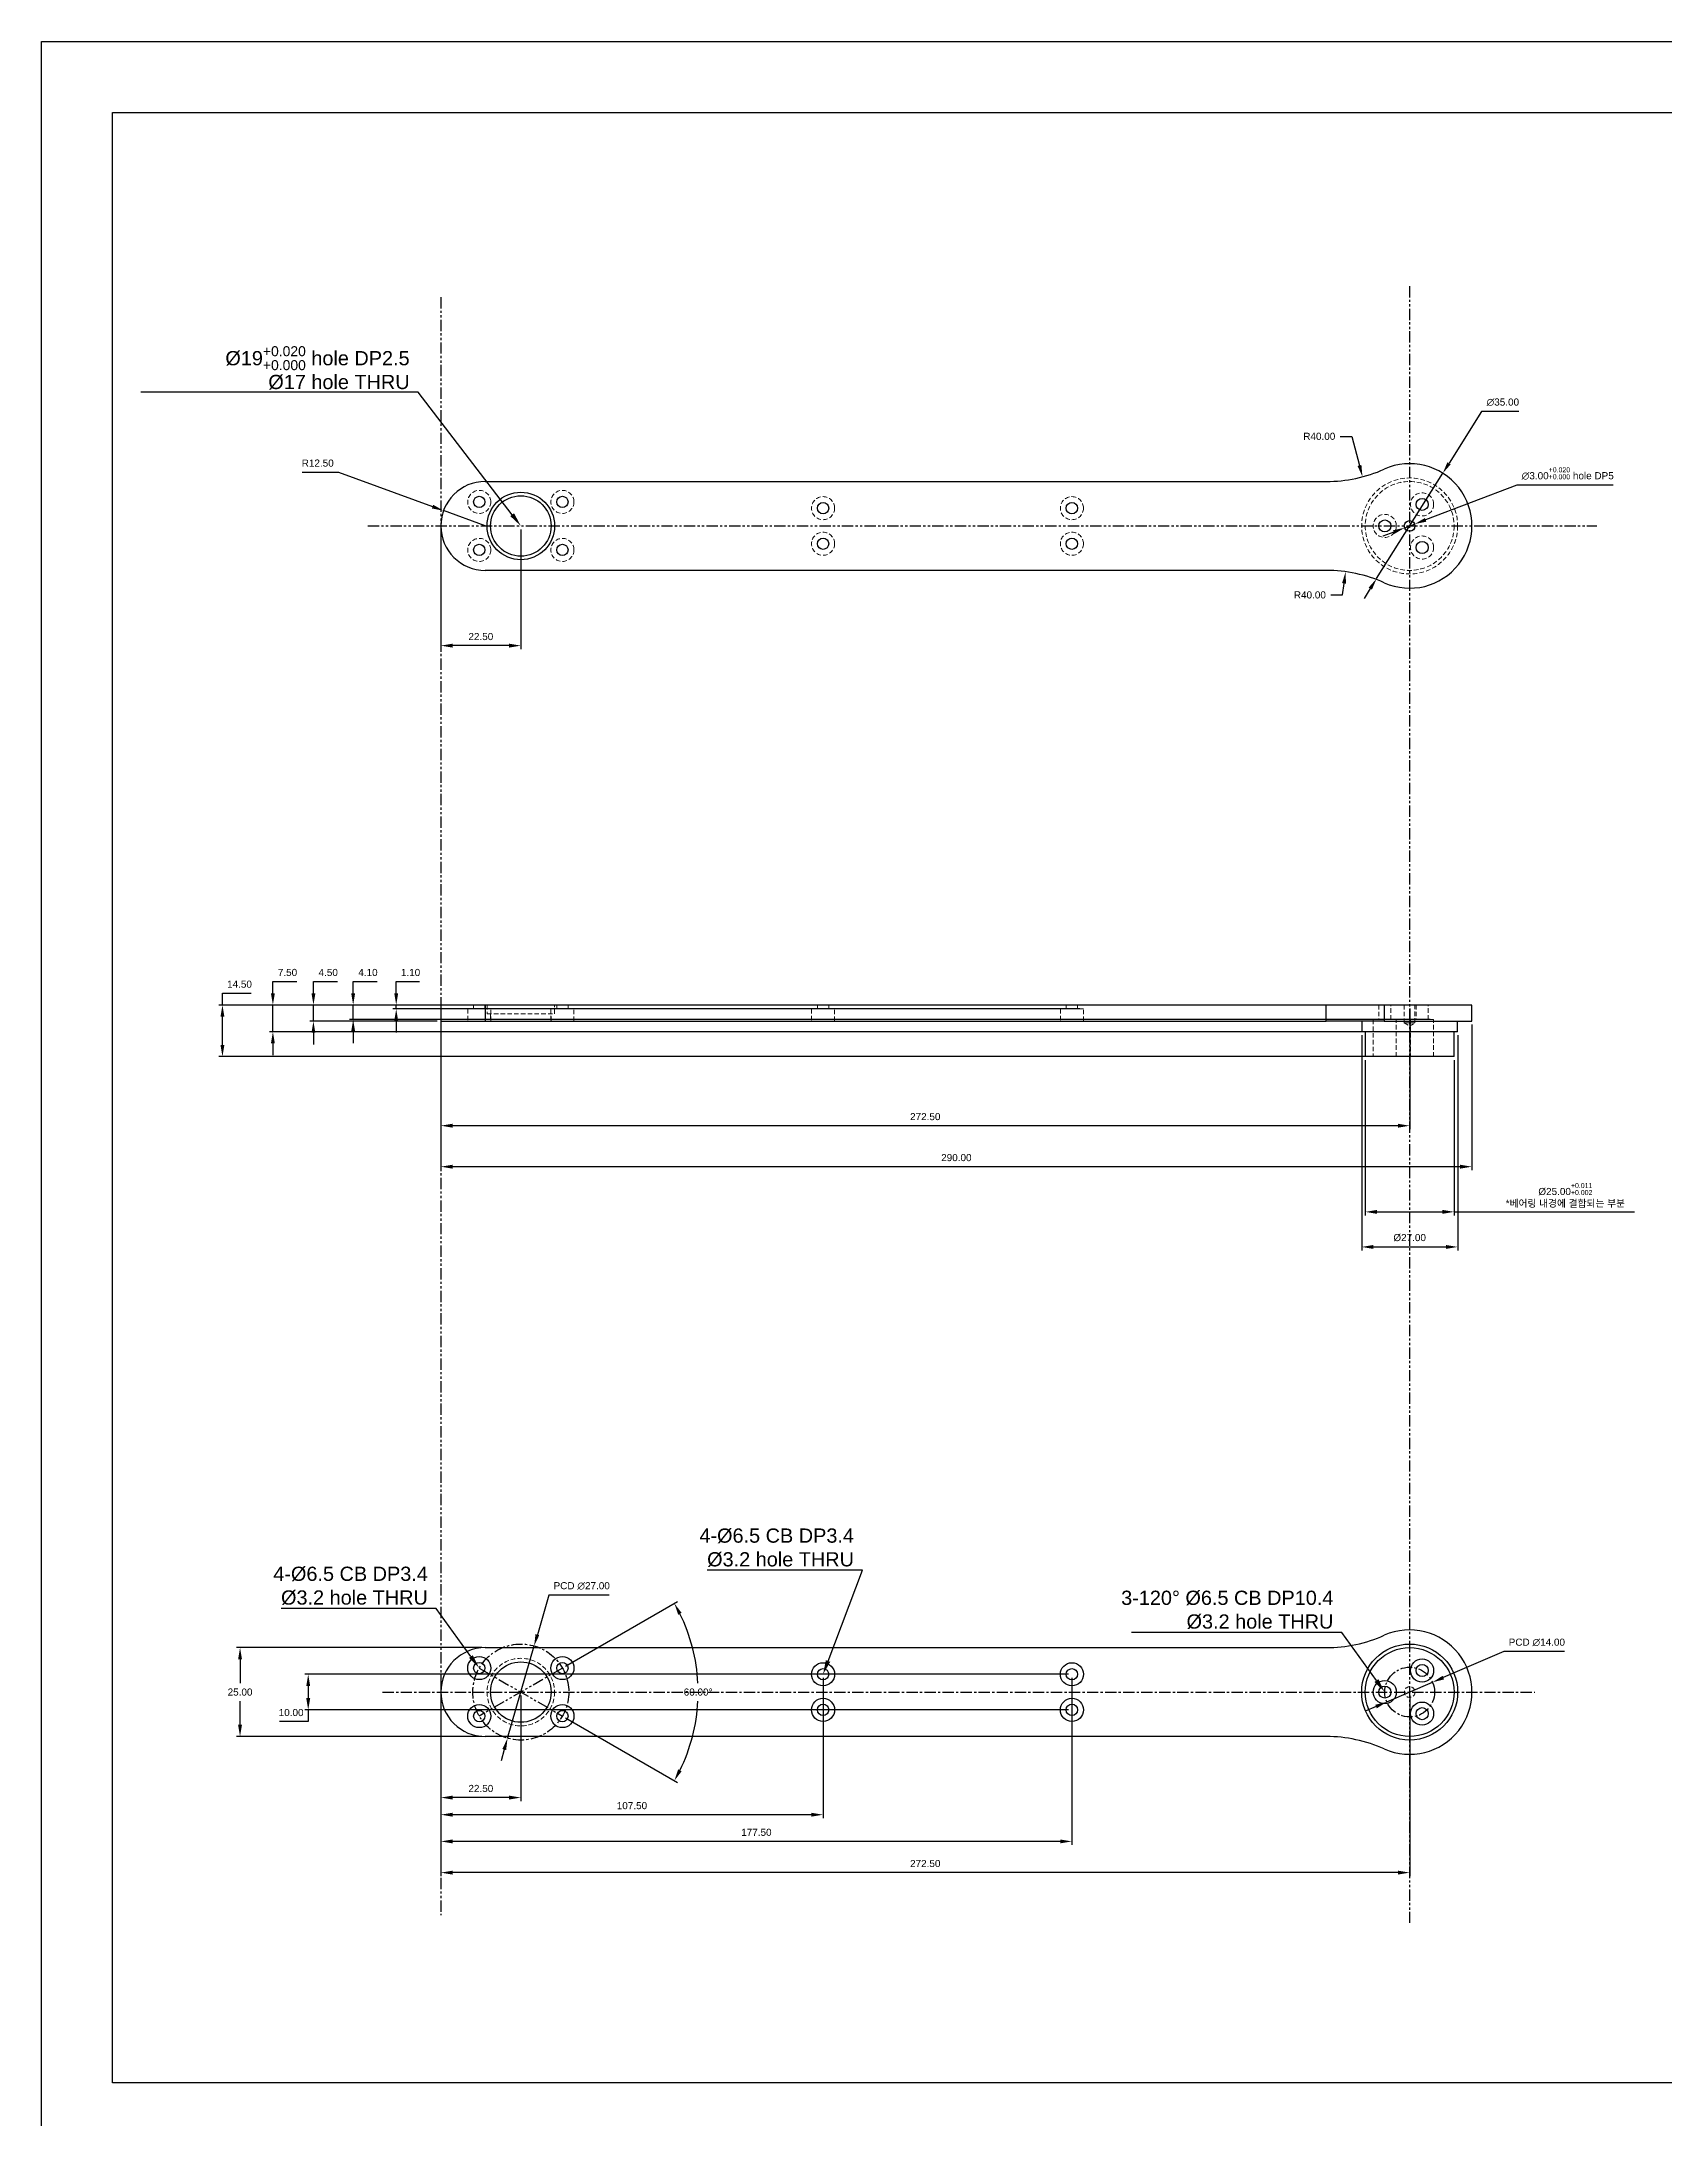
# Model space of a CAD drawing. Header units: millimetres. Extents: x 0 to 7560, y -1188 to 891.
# Drawn here: x 1680 to 2137, y -584 to 0 of the extents above; entities that cross this region are included whole.
import ezdxf
from ezdxf import colors
from ezdxf.entities.mleader import LeaderData, LeaderLine
from ezdxf.math import Vec2, Vec3

# ---------------------------------------------------------------- set-up
doc = ezdxf.new("R2010")
doc.units = ezdxf.units.MM
doc.header["$PDSIZE"] = -1
for name, pattern in [('CENTER', [10.16, 6.35, -1.27, 1.27, -1.27]), ('HIDDEN', [1.905, 1.27, -0.635]), ('PHANTOM', [12.7, 6.35, -1.27, 1.27, -1.27, 1.27, -1.27])]:
    doc.linetypes.add(name, pattern=pattern)
doc.layers.get('0').update_dxf_attribs({"lineweight": 50})
for name, color, linetype, lineweight in [('보조선', 1, 'PHANTOM', 25), ('중심선', 1, 'CENTER', 25), ('중요 치수', 4, 'Continuous', 18), ('치수선', 6, 'Continuous', 18)]:
    doc.layers.add(name, color=color, linetype=linetype, lineweight=lineweight)
doc.styles.get("Standard").update_dxf_attribs({"font": 'arial.ttf', "height": 2})
doc.dimstyles.new('ISO-25', dxfattribs={"dimtxt": 2.5, "dimasz": 2.5, "dimexe": 1.25, "dimexo": 0.625, "dimtad": 1, "dimtxsty": 'Standard', "dimcen": 2.5, "dimadec": 0, "dimazin": 0, "dimtfac": 1, "dimtmove": 0, "dimatfit": 3, "dimfxl": 1, "dimarcsym": 0})

# ---------------------------------------------------------------- blocks, each defined once
blk = doc.blocks.new('*D483')
at = {"layer": 'Defpoints', "color": 0, "ltscale": 0.5, "transparency": 16777216}
for p in [(1792.46, -270.71), (2064.96, -270.71), (1792.46, -304.65)]:
    blk.add_point(p, dxfattribs=at)
at = {"layer": '치수선', "color": 0, "lineweight": -2, "ltscale": 0.5, "transparency": 16777216}
for p, q in [((1792.46, -271.71), (1792.46, -305.65)), ((2064.96, -271.71), (2064.96, -305.65)), ((2061.66, -304.65), (1795.76, -304.65))]:
    blk.add_line(p, q, dxfattribs=at)
at = {"layer": '치수선', "color": 0, "ltscale": 0.5, "transparency": 16777216}
for points in [[(1795.76, -304.1), (1795.76, -305.2), (1792.46, -304.65)], [(2061.66, -304.1), (2061.66, -305.2), (2064.96, -304.65)]]:
    blk.add_solid(points, dxfattribs=at)
at = {"layer": '치수선', "color": 0, "ltscale": 0.5, "transparency": 16777216, "insert": (1928.71, -302.1), "char_height": 2, "attachment_point": 5}
blk.add_mtext('272.50', dxfattribs=at)
blk = doc.blocks.new('*D484')
at = {"layer": 'Defpoints', "color": 0, "ltscale": 0.5, "transparency": 16777216}
for p in [(1792.46, -275.21), (2082.46, -275.21), (1792.46, -316.17)]:
    blk.add_point(p, dxfattribs=at)
at = {"layer": '치수선', "color": 0, "lineweight": -2, "ltscale": 0.5, "transparency": 16777216}
for p, q in [((1792.46, -276.21), (1792.46, -317.17)), ((2082.46, -276.21), (2082.46, -317.17)), ((2079.16, -316.17), (1795.76, -316.17))]:
    blk.add_line(p, q, dxfattribs=at)
at = {"layer": '치수선', "color": 0, "ltscale": 0.5, "transparency": 16777216}
for points in [[(1795.76, -315.62), (1795.76, -316.72), (1792.46, -316.17)], [(2079.16, -315.62), (2079.16, -316.72), (2082.46, -316.17)]]:
    blk.add_solid(points, dxfattribs=at)
at = {"layer": '치수선', "color": 0, "ltscale": 0.5, "transparency": 16777216, "insert": (1937.46, -313.63), "char_height": 2, "attachment_point": 5}
blk.add_mtext('290.00', dxfattribs=at)
blk = doc.blocks.new('*D485')
at = {"layer": 'Defpoints', "color": 0, "ltscale": 0.5, "transparency": 16777216}
for p in [(1756.62, -270.71), (1792.46, -270.71), (1792.46, -275.21)]:
    blk.add_point(p, dxfattribs=at)
at = {"layer": '치수선', "color": 0, "lineweight": -2, "ltscale": 0.5, "transparency": 16777216}
for p, q in [((1756.62, -267.41), (1756.62, -264.11)), ((1756.62, -264.11), (1763.41, -264.11)), ((1791.46, -270.71), (1755.62, -270.71)), ((1756.62, -275.21), (1756.62, -270.71)), ((1791.46, -275.21), (1755.62, -275.21)), ((1756.62, -278.51), (1756.62, -281.81))]:
    blk.add_line(p, q, dxfattribs=at)
at = {"layer": '치수선', "color": 0, "ltscale": 0.5, "transparency": 16777216}
for points in [[(1756.07, -267.41), (1757.17, -267.41), (1756.62, -270.71)], [(1756.07, -278.51), (1757.17, -278.51), (1756.62, -275.21)]]:
    blk.add_solid(points, dxfattribs=at)
at = {"layer": '치수선', "color": 0, "ltscale": 0.5, "transparency": 16777216, "insert": (1760.78, -261.56), "char_height": 2, "attachment_point": 5}
blk.add_mtext('4.50', dxfattribs=at)
blk = doc.blocks.new('*D486')
at = {"layer": 'Defpoints', "color": 0, "ltscale": 0.5, "transparency": 16777216}
for p in [(1745.22, -270.71), (2078.46, -270.71), (2078.46, -278.21)]:
    blk.add_point(p, dxfattribs=at)
at = {"layer": '치수선', "color": 0, "lineweight": -2, "ltscale": 0.5, "transparency": 16777216}
for p, q in [((1745.22, -267.41), (1745.22, -264.11)), ((1745.22, -264.11), (1751.92, -264.11)), ((2077.46, -270.71), (1744.22, -270.71)), ((1745.22, -278.21), (1745.22, -270.71)), ((2077.46, -278.21), (1744.22, -278.21)), ((1745.22, -281.51), (1745.22, -284.81))]:
    blk.add_line(p, q, dxfattribs=at)
at = {"layer": '치수선', "color": 0, "ltscale": 0.5, "transparency": 16777216}
for points in [[(1744.67, -267.41), (1745.77, -267.41), (1745.22, -270.71)], [(1744.67, -281.51), (1745.77, -281.51), (1745.22, -278.21)]]:
    blk.add_solid(points, dxfattribs=at)
at = {"layer": '치수선', "color": 0, "ltscale": 0.5, "transparency": 16777216, "insert": (1749.33, -261.56), "char_height": 2, "attachment_point": 5}
blk.add_mtext('7.50', dxfattribs=at)
blk = doc.blocks.new('*D487')
at = {"layer": 'Defpoints', "color": 0, "ltscale": 0.5, "transparency": 16777216}
for p in [(1731.03, -270.71), (2077.46, -270.71), (2077.46, -285.21)]:
    blk.add_point(p, dxfattribs=at)
at = {"layer": '치수선', "color": 0, "lineweight": -2, "ltscale": 0.5, "transparency": 16777216}
for p, q in [((1731.03, -270.71), (1731.03, -267.41)), ((1731.03, -267.41), (1739.11, -267.41)), ((2076.46, -270.71), (1730.03, -270.71)), ((1731.03, -281.91), (1731.03, -274.01)), ((2076.46, -285.21), (1730.03, -285.21))]:
    blk.add_line(p, q, dxfattribs=at)
at = {"layer": '치수선', "color": 0, "ltscale": 0.5, "transparency": 16777216}
for points in [[(1730.48, -274.01), (1731.58, -274.01), (1731.03, -270.71)], [(1730.48, -281.91), (1731.58, -281.91), (1731.03, -285.21)]]:
    blk.add_solid(points, dxfattribs=at)
at = {"layer": '치수선', "color": 0, "ltscale": 0.5, "transparency": 16777216, "insert": (1735.83, -264.86), "char_height": 2, "attachment_point": 5}
blk.add_mtext('14.50', dxfattribs=at)
blk = doc.blocks.new('*D488')
at = {"layer": 'Defpoints', "color": 0, "ltscale": 0.5, "transparency": 16777216}
for p in [(2051.46, -278.21), (2078.46, -278.21), (2078.46, -338.74)]:
    blk.add_point(p, dxfattribs=at)
at = {"layer": '치수선', "color": 0, "lineweight": -2, "ltscale": 0.5, "transparency": 16777216}
for p, q in [((2051.46, -279.21), (2051.46, -339.74)), ((2078.46, -279.21), (2078.46, -339.74)), ((2054.76, -338.74), (2075.16, -338.74))]:
    blk.add_line(p, q, dxfattribs=at)
at = {"layer": '치수선', "color": 0, "ltscale": 0.5, "transparency": 16777216}
for points in [[(2054.76, -338.19), (2054.76, -339.29), (2051.46, -338.74)], [(2075.16, -338.19), (2075.16, -339.29), (2078.46, -338.74)]]:
    blk.add_solid(points, dxfattribs=at)
at = {"layer": '치수선', "color": 0, "ltscale": 0.5, "transparency": 16777216, "insert": (2064.96, -336.14), "char_height": 2, "attachment_point": 5}
blk.add_mtext('%%C27.00', dxfattribs=at)
blk = doc.blocks.new('*D489')
at = {"layer": 'Defpoints', "color": 0, "ltscale": 0.5, "transparency": 16777216}
for p in [(2052.46, -285.21), (2077.46, -285.21), (2077.46, -328.88)]:
    blk.add_point(p, dxfattribs=at)
at = {"layer": '중요 치수', "color": 0, "lineweight": -2, "ltscale": 0.5, "transparency": 16777216}
for p, q in [((2052.46, -286.21), (2052.46, -329.88)), ((2077.46, -286.21), (2077.46, -329.88)), ((2055.76, -328.88), (2074.16, -328.88)), ((2077.46, -328.88), (2128.18, -328.88))]:
    blk.add_line(p, q, dxfattribs=at)
at = {"layer": '중요 치수', "color": 0, "ltscale": 0.5, "transparency": 16777216}
for points in [[(2055.76, -328.33), (2055.76, -329.43), (2052.46, -328.88)], [(2074.16, -328.33), (2074.16, -329.43), (2077.46, -328.88)]]:
    blk.add_solid(points, dxfattribs=at)
at = {"layer": '중요 치수', "color": 0, "ltscale": 0.5, "transparency": 16777216, "insert": (2108.75, -324.24), "char_height": 2, "attachment_point": 5}
blk.add_mtext('%%C25.00{\\H0.7x;\\S+0.011^ +0.002;} \\P*{\\fGulim|b0|i0|c129|p50;베어링} {\\fGulim|b0|i0|c129|p50;내경에} {\\fGulim|b0|i0|c129|p50;결합되는} {\\fGulim|b0|i0|c129|p50;부분}', dxfattribs=at)
blk = doc.blocks.new('*D490')
at = {"layer": 'Defpoints', "color": 0, "ltscale": 0.5, "transparency": 16777216}
for p in [(1792.46, -135.99), (1814.96, -135.99), (1792.46, -169.65)]:
    blk.add_point(p, dxfattribs=at)
at = {"layer": '치수선', "color": 0, "lineweight": -2, "ltscale": 0.5, "transparency": 16777216}
for p, q in [((1792.46, -136.99), (1792.46, -170.65)), ((1814.96, -136.99), (1814.96, -170.65)), ((1811.66, -169.65), (1795.76, -169.65))]:
    blk.add_line(p, q, dxfattribs=at)
at = {"layer": '치수선', "color": 0, "ltscale": 0.5, "transparency": 16777216}
for points in [[(1795.76, -169.1), (1795.76, -170.2), (1792.46, -169.65)], [(1811.66, -169.1), (1811.66, -170.2), (1814.96, -169.65)]]:
    blk.add_solid(points, dxfattribs=at)
at = {"layer": '치수선', "color": 0, "ltscale": 0.5, "transparency": 16777216, "insert": (1803.71, -167.1), "char_height": 2, "attachment_point": 5}
blk.add_mtext('22.50', dxfattribs=at)
blk = doc.blocks.new('*D491')
at = {"layer": 'Defpoints', "color": 0, "ltscale": 0.5, "transparency": 16777216}
for p in [(1818.7, -450.95), (1811.22, -476.89)]:
    blk.add_point(p, dxfattribs=at)
at = {"layer": '치수선', "color": 0, "lineweight": -2, "ltscale": 0.5, "transparency": 16777216}
for p, q in [((1822.81, -436.67), (1819.61, -447.78)), ((1839.83, -436.67), (1822.81, -436.67)), ((1811.22, -476.89), (1818.7, -450.95)), ((1810.3, -480.06), (1809.39, -483.24))]:
    blk.add_line(p, q, dxfattribs=at)
at = {"layer": '치수선', "color": 0, "ltscale": 0.5, "transparency": 16777216}
for points in [[(1819.08, -447.62), (1820.14, -447.93), (1818.7, -450.95)], [(1809.77, -479.91), (1810.83, -480.22), (1811.22, -476.89)]]:
    blk.add_solid(points, dxfattribs=at)
at = {"layer": '치수선', "color": 0, "ltscale": 0.5, "transparency": 16777216, "insert": (1832.08, -434.07), "char_height": 2, "attachment_point": 5}
blk.add_mtext('PCD ∅27.00', dxfattribs=at)
blk = doc.blocks.new('*D492')
at = {"layer": 'Defpoints', "color": 0, "ltscale": 0.5, "transparency": 16777216}
for p in [(1803.27, -457.17), (1826.65, -457.17), (1803.27, -470.67), (1826.65, -470.67), (1864.07, -472.58)]:
    blk.add_point(p, dxfattribs=at)
at = {"layer": '치수선', "color": 0, "lineweight": -2, "ltscale": 0.5, "transparency": 16777216}
for p, q in [((1827.52, -456.67), (1859.01, -438.49)), ((1827.52, -471.17), (1859.01, -489.35))]:
    blk.add_line(p, q, dxfattribs=at)
for start, end in [(2.92558, 26.2054), (333.7946, 357.07442)]:
    blk.add_arc((1814.96, -463.92), 49.87, start, end, dxfattribs=at)
at = {"layer": '치수선', "color": 0, "ltscale": 0.5, "transparency": 16777216}
for points in [[(1859.21, -442.16), (1860.18, -441.64), (1858.14, -438.99)], [(1860.18, -486.2), (1859.21, -485.68), (1858.14, -488.85)]]:
    blk.add_solid(points, dxfattribs=at)
at = {"layer": '치수선', "color": 0, "ltscale": 0.5, "transparency": 16777216, "insert": (1864.82, -463.92), "char_height": 2, "attachment_point": 5}
blk.add_mtext('60.00°', dxfattribs=at)
blk = doc.blocks.new('*D493')
at = {"layer": 'Defpoints', "color": 0, "ltscale": 0.5, "transparency": 16777216}
for p in [(1792.46, -458.92), (1899.96, -458.92), (1792.46, -498.4)]:
    blk.add_point(p, dxfattribs=at)
at = {"layer": '치수선', "color": 0, "lineweight": -2, "ltscale": 0.5, "transparency": 16777216}
for p, q in [((1792.46, -459.92), (1792.46, -499.4)), ((1899.96, -459.92), (1899.96, -499.4)), ((1896.66, -498.4), (1795.76, -498.4))]:
    blk.add_line(p, q, dxfattribs=at)
at = {"layer": '치수선', "color": 0, "ltscale": 0.5, "transparency": 16777216}
for points in [[(1795.76, -497.85), (1795.76, -498.95), (1792.46, -498.4)], [(1896.66, -497.85), (1896.66, -498.95), (1899.96, -498.4)]]:
    blk.add_solid(points, dxfattribs=at)
at = {"layer": '치수선', "color": 0, "ltscale": 0.5, "transparency": 16777216, "insert": (1846.21, -495.86), "char_height": 2, "attachment_point": 5}
blk.add_mtext('107.50', dxfattribs=at)
blk = doc.blocks.new('*D494')
at = {"layer": 'Defpoints', "color": 0, "ltscale": 0.5, "transparency": 16777216}
for p in [(1792.46, -458.92), (1969.96, -458.92), (1792.46, -505.91)]:
    blk.add_point(p, dxfattribs=at)
at = {"layer": '치수선', "color": 0, "lineweight": -2, "ltscale": 0.5, "transparency": 16777216}
for p, q in [((1792.46, -459.92), (1792.46, -506.91)), ((1969.96, -459.92), (1969.96, -506.91)), ((1966.66, -505.91), (1795.76, -505.91))]:
    blk.add_line(p, q, dxfattribs=at)
at = {"layer": '치수선', "color": 0, "ltscale": 0.5, "transparency": 16777216}
for points in [[(1795.76, -505.36), (1795.76, -506.46), (1792.46, -505.91)], [(1966.66, -505.36), (1966.66, -506.46), (1969.96, -505.91)]]:
    blk.add_solid(points, dxfattribs=at)
at = {"layer": '치수선', "color": 0, "ltscale": 0.5, "transparency": 16777216, "insert": (1881.21, -503.36), "char_height": 2, "attachment_point": 5}
blk.add_mtext('177.50', dxfattribs=at)
blk = doc.blocks.new('*D495')
at = {"layer": 'Defpoints', "color": 0, "ltscale": 0.5, "transparency": 16777216}
for p in [(1792.46, -463.92), (2064.96, -463.92), (1792.46, -514.69)]:
    blk.add_point(p, dxfattribs=at)
at = {"layer": '치수선', "color": 0, "lineweight": -2, "ltscale": 0.5, "transparency": 16777216}
for p, q in [((1792.46, -464.92), (1792.46, -515.69)), ((2064.96, -464.92), (2064.96, -515.69)), ((2061.66, -514.69), (1795.76, -514.69))]:
    blk.add_line(p, q, dxfattribs=at)
at = {"layer": '치수선', "color": 0, "ltscale": 0.5, "transparency": 16777216}
for points in [[(1795.76, -514.14), (1795.76, -515.24), (1792.46, -514.69)], [(2061.66, -514.14), (2061.66, -515.24), (2064.96, -514.69)]]:
    blk.add_solid(points, dxfattribs=at)
at = {"layer": '치수선', "color": 0, "ltscale": 0.5, "transparency": 16777216, "insert": (1928.71, -512.14), "char_height": 2, "attachment_point": 5}
blk.add_mtext('272.50', dxfattribs=at)
blk = doc.blocks.new('*D496')
at = {"layer": 'Defpoints', "color": 0, "ltscale": 0.5, "transparency": 16777216}
for p in [(2063.56, -136.52), (2066.36, -135.45)]:
    blk.add_point(p, dxfattribs=at)
at = {"layer": '중요 치수', "color": 0, "lineweight": -2, "ltscale": 0.5, "transparency": 16777216}
for p, q in [((2095.09, -124.48), (2069.44, -134.28)), ((2122.2, -124.48), (2095.09, -124.48)), ((2060.47, -137.7), (2057.39, -138.88)), ((2063.56, -136.52), (2066.36, -135.45))]:
    blk.add_line(p, q, dxfattribs=at)
at = {"layer": '중요 치수', "color": 0, "ltscale": 0.5, "transparency": 16777216}
for points in [[(2069.25, -133.76), (2069.64, -134.79), (2066.36, -135.45)], [(2060.28, -137.19), (2060.67, -138.22), (2063.56, -136.52)]]:
    blk.add_solid(points, dxfattribs=at)
at = {"layer": '중요 치수', "color": 0, "ltscale": 0.5, "transparency": 16777216, "insert": (2109.41, -121.25), "char_height": 2, "attachment_point": 5}
blk.add_mtext('∅3.00{\\H0.7x;\\S+0.020^ +0.000;} hole DP5', dxfattribs=at)
blk = doc.blocks.new('*D497')
at = {"layer": 'Defpoints', "color": 0, "ltscale": 0.5, "transparency": 16777216}
for p in [(1969.96, -458.92), (1755.16, -468.92), (1969.96, -468.92)]:
    blk.add_point(p, dxfattribs=at)
at = {"layer": '치수선', "color": 0, "lineweight": -2, "ltscale": 0.5, "transparency": 16777216}
for p, q in [((1968.96, -458.92), (1754.16, -458.92)), ((1755.16, -462.22), (1755.16, -465.62)), ((1755.16, -472.22), (1747.08, -472.22)), ((1968.96, -468.92), (1754.16, -468.92)), ((1755.16, -468.92), (1755.16, -472.22))]:
    blk.add_line(p, q, dxfattribs=at)
at = {"layer": '치수선', "color": 0, "ltscale": 0.5, "transparency": 16777216}
for points in [[(1754.6, -462.22), (1755.71, -462.22), (1755.16, -458.92)], [(1754.6, -465.62), (1755.71, -465.62), (1755.16, -468.92)]]:
    blk.add_solid(points, dxfattribs=at)
at = {"layer": '치수선', "color": 0, "ltscale": 0.5, "transparency": 16777216, "insert": (1750.35, -469.68), "char_height": 2, "attachment_point": 5}
blk.add_mtext('10.00', dxfattribs=at)
blk = doc.blocks.new('*D498')
at = {"layer": 'Defpoints', "color": 0, "ltscale": 0.5, "transparency": 16777216}
for p in [(1804.96, -451.42), (1735.98, -476.42), (1804.96, -476.42)]:
    blk.add_point(p, dxfattribs=at)
at = {"layer": '치수선', "color": 0, "lineweight": -2, "ltscale": 0.5, "transparency": 16777216}
for p, q in [((1803.96, -451.42), (1734.98, -451.42)), ((1735.98, -454.72), (1735.98, -461.38)), ((1735.98, -473.12), (1735.98, -466.47)), ((1803.96, -476.42), (1734.98, -476.42))]:
    blk.add_line(p, q, dxfattribs=at)
at = {"layer": '치수선', "color": 0, "ltscale": 0.5, "transparency": 16777216}
for points in [[(1735.43, -454.72), (1736.53, -454.72), (1735.98, -451.42)], [(1735.43, -473.12), (1736.53, -473.12), (1735.98, -476.42)]]:
    blk.add_solid(points, dxfattribs=at)
at = {"layer": '치수선', "color": 0, "ltscale": 0.5, "transparency": 16777216, "insert": (1735.98, -463.92), "char_height": 2, "attachment_point": 5}
blk.add_mtext('25.00', dxfattribs=at)
blk = doc.blocks.new('*D499')
at = {"layer": 'Defpoints', "color": 0, "ltscale": 0.5, "transparency": 16777216}
for p in [(2071.39, -461.16), (2058.53, -466.68)]:
    blk.add_point(p, dxfattribs=at)
at = {"layer": '치수선', "color": 0, "lineweight": -2, "ltscale": 0.5, "transparency": 16777216}
for p, q in [((2091.46, -452.55), (2074.42, -459.86)), ((2108.47, -452.55), (2091.46, -452.55)), ((2058.53, -466.68), (2071.39, -461.16)), ((2055.49, -467.98), (2052.46, -469.29))]:
    blk.add_line(p, q, dxfattribs=at)
at = {"layer": '치수선', "color": 0, "ltscale": 0.5, "transparency": 16777216}
for points in [[(2074.21, -459.35), (2074.64, -460.36), (2071.39, -461.16)], [(2055.27, -467.48), (2055.71, -468.49), (2058.53, -466.68)]]:
    blk.add_solid(points, dxfattribs=at)
at = {"layer": '치수선', "color": 0, "ltscale": 0.5, "transparency": 16777216, "insert": (2100.73, -449.95), "char_height": 2, "attachment_point": 5}
blk.add_mtext('PCD ∅14.00', dxfattribs=at)
blk = doc.blocks.new('*D500')
at = {"layer": 'Defpoints', "color": 0, "ltscale": 0.5, "transparency": 16777216}
for p in [(1792.46, -463.92), (1814.96, -463.92), (1792.46, -493.58)]:
    blk.add_point(p, dxfattribs=at)
at = {"layer": '치수선', "color": 0, "lineweight": -2, "ltscale": 0.5, "transparency": 16777216}
for p, q in [((1792.46, -464.92), (1792.46, -494.58)), ((1814.96, -464.92), (1814.96, -494.58)), ((1811.66, -493.58), (1795.76, -493.58))]:
    blk.add_line(p, q, dxfattribs=at)
at = {"layer": '치수선', "color": 0, "ltscale": 0.5, "transparency": 16777216}
for points in [[(1795.76, -493.03), (1795.76, -494.13), (1792.46, -493.58)], [(1811.66, -493.03), (1811.66, -494.13), (1814.96, -493.58)]]:
    blk.add_solid(points, dxfattribs=at)
at = {"layer": '치수선', "color": 0, "ltscale": 0.5, "transparency": 16777216, "insert": (1803.71, -491.03), "char_height": 2, "attachment_point": 5}
blk.add_mtext('22.50', dxfattribs=at)
blk = doc.blocks.new('*D501')
at = {"layer": 'Defpoints', "color": 0, "ltscale": 0.5, "transparency": 16777216}
for p in [(1767.8, -270.71), (2071.71, -270.71), (2071.71, -274.81)]:
    blk.add_point(p, dxfattribs=at)
at = {"layer": '치수선', "color": 0, "lineweight": -2, "ltscale": 0.5, "transparency": 16777216}
for p, q in [((1767.8, -267.41), (1767.8, -264.11)), ((1767.8, -264.11), (1774.59, -264.11)), ((2070.71, -270.71), (1766.8, -270.71)), ((1767.8, -274.81), (1767.8, -270.71)), ((2070.71, -274.81), (1766.8, -274.81)), ((1767.8, -278.11), (1767.8, -281.41))]:
    blk.add_line(p, q, dxfattribs=at)
at = {"layer": '치수선', "color": 0, "ltscale": 0.5, "transparency": 16777216}
for points in [[(1767.25, -267.41), (1768.35, -267.41), (1767.8, -270.71)], [(1767.25, -278.11), (1768.35, -278.11), (1767.8, -274.81)]]:
    blk.add_solid(points, dxfattribs=at)
at = {"layer": '치수선', "color": 0, "ltscale": 0.5, "transparency": 16777216, "insert": (1771.96, -261.56), "char_height": 2, "attachment_point": 5}
blk.add_mtext('4.10', dxfattribs=at)
blk = doc.blocks.new('*D502')
at = {"layer": 'Defpoints', "color": 0, "ltscale": 0.5, "transparency": 16777216}
for p in [(1779.91, -270.71), (1973.21, -270.71), (1973.21, -271.81)]:
    blk.add_point(p, dxfattribs=at)
at = {"layer": '치수선', "color": 0, "lineweight": -2, "ltscale": 0.5, "transparency": 16777216}
for p, q in [((1779.91, -267.41), (1779.91, -264.11)), ((1779.91, -264.11), (1786.44, -264.11)), ((1972.21, -270.71), (1778.91, -270.71)), ((1972.21, -271.81), (1778.91, -271.81)), ((1779.91, -271.81), (1779.91, -270.71)), ((1779.91, -275.11), (1779.91, -278.41))]:
    blk.add_line(p, q, dxfattribs=at)
at = {"layer": '치수선', "color": 0, "ltscale": 0.5, "transparency": 16777216}
for points in [[(1779.36, -267.41), (1780.46, -267.41), (1779.91, -270.71)], [(1779.36, -275.11), (1780.46, -275.11), (1779.91, -271.81)]]:
    blk.add_solid(points, dxfattribs=at)
at = {"layer": '치수선', "color": 0, "ltscale": 0.5, "transparency": 16777216, "insert": (1783.94, -261.56), "char_height": 2, "attachment_point": 5}
blk.add_mtext('1.10', dxfattribs=at)
blk = doc.blocks.new('*D504')
at = {"layer": 'Defpoints', "color": 0, "ltscale": 0.5, "transparency": 16777216}
for p in [(1793.22, -131.69), (1804.96, -135.99)]:
    blk.add_point(p, dxfattribs=at)
at = {"layer": '치수선', "color": 0, "lineweight": -2, "ltscale": 0.5, "transparency": 16777216}
for p, q in [((1753.5, -120.87), (1763.68, -120.87)), ((1763.68, -120.87), (1790.12, -130.55)), ((1804.96, -135.99), (1793.22, -131.69))]:
    blk.add_line(p, q, dxfattribs=at)
at = {"layer": '치수선', "color": 0, "ltscale": 0.5, "transparency": 16777216}
blk.add_solid([(1790.31, -130.04), (1789.93, -131.07), (1793.22, -131.69)], dxfattribs=at)
at = {"layer": '치수선', "color": 0, "ltscale": 0.5, "transparency": 16777216, "insert": (1757.83, -118.32), "char_height": 2, "attachment_point": 5}
blk.add_mtext('R12.50', dxfattribs=at)
blk = doc.blocks.new('*D505')
at = {"layer": 'Defpoints', "color": 0, "ltscale": 0.5, "transparency": 16777216}
for p in [(2074.27, -121.17), (2055.65, -150.81)]:
    blk.add_point(p, dxfattribs=at)
at = {"layer": '치수선', "color": 0, "lineweight": -2, "ltscale": 0.5, "transparency": 16777216}
for p, q in [((2085.18, -103.82), (2076.03, -118.38)), ((2095.62, -103.82), (2085.18, -103.82)), ((2055.65, -150.81), (2074.27, -121.17)), ((2053.89, -153.6), (2052.13, -156.4))]:
    blk.add_line(p, q, dxfattribs=at)
at = {"layer": '치수선', "color": 0, "ltscale": 0.5, "transparency": 16777216}
for points in [[(2075.56, -118.08), (2076.49, -118.67), (2074.27, -121.17)], [(2053.42, -153.31), (2054.35, -153.89), (2055.65, -150.81)]]:
    blk.add_solid(points, dxfattribs=at)
at = {"layer": '치수선', "color": 0, "ltscale": 0.5, "transparency": 16777216, "insert": (2091.16, -101.21), "char_height": 2, "attachment_point": 5}
blk.add_mtext('∅35.00', dxfattribs=at)
blk = doc.blocks.new('*D506')
at = {"layer": 'Defpoints', "color": 0, "ltscale": 0.5, "transparency": 16777216}
for p in [(2041.51, -83.49), (2051.69, -122.17)]:
    blk.add_point(p, dxfattribs=at)
at = {"layer": '치수선', "color": 0, "lineweight": -2, "ltscale": 0.5, "transparency": 16777216}
for p, q in [((2045.39, -110.79), (2048.69, -110.79)), ((2048.69, -110.79), (2050.85, -118.98))]:
    blk.add_line(p, q, dxfattribs=at)
at = {"layer": '치수선', "color": 0, "ltscale": 0.5, "transparency": 16777216}
blk.add_solid([(2051.38, -118.84), (2050.31, -119.12), (2051.69, -122.17)], dxfattribs=at)
at = {"layer": '치수선', "color": 0, "ltscale": 0.5, "transparency": 16777216, "insert": (2039.54, -110.79), "char_height": 2, "attachment_point": 5}
blk.add_mtext('R40.00', dxfattribs=at)
blk = doc.blocks.new('*D507')
at = {"layer": 'Defpoints', "color": 0, "ltscale": 0.5, "transparency": 16777216}
for p in [(2046.94, -148.86), (2041.51, -188.49)]:
    blk.add_point(p, dxfattribs=at)
at = {"layer": '치수선', "color": 0, "lineweight": -2, "ltscale": 0.5, "transparency": 16777216}
for p, q in [((2042.74, -155.4), (2046.05, -155.4)), ((2046.05, -155.4), (2046.49, -152.13))]:
    blk.add_line(p, q, dxfattribs=at)
at = {"layer": '치수선', "color": 0, "ltscale": 0.5, "transparency": 16777216}
blk.add_solid([(2045.95, -152.06), (2047.04, -152.21), (2046.94, -148.86)], dxfattribs=at)
at = {"layer": '치수선', "color": 0, "ltscale": 0.5, "transparency": 16777216, "insert": (2036.89, -155.4), "char_height": 2, "attachment_point": 5}
blk.add_mtext('R40.00', dxfattribs=at)

msp = doc.modelspace()

# ---------------------------------------------------------------- linework, layer by layer
at = {"color": 7, "linetype": 'Continuous', "lineweight": 25}
for p, q in [((1804.958, -123.489), (2041.506, -123.489)), ((2041.506, -148.489), (1804.958, -148.489)), ((1792.458, -270.709), (1792.458, -275.209)), ((1804.958, -270.709), (1792.458, -270.709)), ((1804.958, -270.709), (1804.958, -275.209)), ((2041.506, -270.709), (1804.958, -270.709)), ((2041.506, -275.209), (2041.506, -270.709)), ((2057.82, -270.709), (2041.506, -270.709)), ((2057.82, -270.709), (2057.82, -275.209)), ((2082.458, -270.709), (2057.82, -270.709)), ((2082.458, -275.209), (2082.458, -270.709)), ((1792.458, -275.209), (1804.958, -275.209)), ((1804.958, -275.209), (2041.506, -275.209)), ((2057.82, -275.209), (2041.506, -275.209)), ((2051.458, -275.209), (2051.458, -278.209)), ((2078.458, -278.209), (2051.458, -278.209)), ((2052.458, -278.209), (2052.458, -285.209)), ((2057.82, -275.209), (2082.458, -275.209)), ((2077.458, -285.209), (2077.458, -278.209)), ((2078.458, -278.209), (2078.458, -275.209)), ((2077.458, -285.209), (2052.458, -285.209)), ((1804.958, -451.42), (2041.506, -451.42)), ((2041.506, -476.42), (1804.958, -476.42))]:
    msp.add_line(p, q, dxfattribs=at)
at = {"color": 7, "linetype": 'HIDDEN', "lineweight": 18}
for p, q in [((1806.516, -271.809), (1800.016, -271.809)), ((1800.016, -271.809), (1800.016, -275.209)), ((1801.666, -270.709), (1801.666, -271.809)), ((1804.866, -271.809), (1804.866, -270.709)), ((1804.958, -270.709), (1804.958, -275.209)), ((1805.458, -270.709), (1805.458, -273.209)), ((1805.458, -273.209), (1824.458, -273.209)), ((1806.458, -273.209), (1806.458, -275.209)), ((1806.516, -275.209), (1806.516, -271.809)), ((1829.899, -271.809), (1823.399, -271.809)), ((1823.399, -271.809), (1823.399, -275.209)), ((1823.458, -275.209), (1823.458, -273.209)), ((1824.458, -273.209), (1824.458, -270.709)), ((1825.049, -270.709), (1825.049, -271.809)), ((1828.249, -271.809), (1828.249, -270.709)), ((1829.899, -275.209), (1829.899, -271.809)), ((1903.208, -271.809), (1896.708, -271.809)), ((1896.708, -271.809), (1896.708, -275.209)), ((1898.358, -270.709), (1898.358, -271.809)), ((1901.558, -271.809), (1901.558, -270.709)), ((1903.208, -275.209), (1903.208, -271.809)), ((1973.208, -271.809), (1966.708, -271.809)), ((1966.708, -271.809), (1966.708, -275.209)), ((1968.358, -270.709), (1968.358, -271.809)), ((1971.558, -271.809), (1971.558, -270.709)), ((1973.208, -275.209), (1973.208, -271.809)), ((2041.506, -270.709), (2041.506, -275.209)), ((2056.258, -270.709), (2056.258, -274.809)), ((2057.82, -275.209), (2057.82, -270.709)), ((2059.658, -274.809), (2059.658, -270.709)), ((2063.458, -270.709), (2063.458, -275.709)), ((2066.458, -275.709), (2066.458, -270.709)), ((2066.758, -270.709), (2066.758, -274.809)), ((2070.158, -274.809), (2070.158, -270.709)), ((2061.208, -274.809), (2054.708, -274.809)), ((2054.708, -274.809), (2054.708, -285.209)), ((2061.208, -285.209), (2061.208, -274.809)), ((2063.458, -275.709), (2066.458, -275.709)), ((2063.458, -275.709), (2064.958, -276.611)), ((2064.958, -276.611), (2066.458, -275.709)), ((2071.708, -274.809), (2065.208, -274.809)), ((2065.208, -274.809), (2065.208, -285.209)), ((2071.708, -285.209), (2071.708, -274.809))]:
    msp.add_line(p, q, dxfattribs=at)
for centre, radius in [((2064.958, -135.989), 13.5), ((1803.266, -129.239), 3.25), ((1826.649, -129.239), 3.25), ((1899.958, -130.989), 3.25), ((1969.958, -130.989), 3.25), ((2064.958, -135.989), 12.5), ((2068.458, -129.927), 3.25), ((2057.958, -135.989), 3.25), ((1803.266, -142.739), 3.25), ((1826.649, -142.739), 3.25), ((1899.958, -140.989), 3.25), ((1969.958, -140.989), 3.25), ((2068.458, -142.051), 3.25), ((1814.958, -463.92), 9.5), ((2064.958, -463.92), 1.5)]:
    msp.add_circle(centre, radius, dxfattribs=at)
at = {"color": 7, "linetype": 'Continuous', "lineweight": 25}
for centre, radius in [((1803.266, -129.239), 1.6), ((1814.958, -135.989), 9.5), ((1814.958, -135.989), 8.5), ((1826.649, -129.239), 1.6), ((2068.458, -129.927), 1.7), ((1899.958, -130.989), 1.6), ((1969.958, -130.989), 1.6), ((2057.958, -135.989), 1.7), ((1899.958, -140.989), 1.6), ((1969.958, -140.989), 1.6), ((2064.958, -135.989), 1.5), ((1803.266, -142.739), 1.6), ((1826.649, -142.739), 1.6), ((2068.458, -142.051), 1.7), ((1803.266, -457.17), 3.25), ((1814.958, -463.92), 8.5), ((1826.649, -457.17), 3.25), ((2064.958, -463.92), 13.5), ((2064.958, -463.92), 12.5), ((2068.458, -457.858), 3.25), ((1803.266, -457.17), 1.6), ((1826.649, -457.17), 1.6), ((1899.958, -458.92), 3.25), ((1899.958, -458.92), 1.6), ((1969.958, -458.92), 3.25), ((1969.958, -458.92), 1.6), ((2057.958, -463.92), 3.25), ((2068.458, -457.858), 1.7), ((1899.958, -468.92), 3.25), ((1969.958, -468.92), 3.25), ((2057.958, -463.92), 1.7), ((2068.458, -469.982), 3.25), ((1803.266, -470.67), 3.25), ((1803.266, -470.67), 1.6), ((1826.649, -470.67), 3.25), ((1826.649, -470.67), 1.6), ((1899.958, -468.92), 1.6), ((1969.958, -468.92), 1.6), ((2068.458, -469.982), 1.7)]:
    msp.add_circle(centre, radius, dxfattribs=at)
for centre, radius, start, end in [((2041.506, -83.489), 40, 270, 294.070615), ((2064.958, -135.989), 17.5, 245.929385, 114.070615), ((1804.958, -135.989), 12.5, 90, 270), ((2041.506, -188.489), 40, 65.929385, 90), ((2041.506, -411.42), 40, 270, 294.070615), ((2064.958, -463.92), 17.5, 245.929385, 114.070615), ((1804.958, -463.92), 12.5, 90, 270), ((2041.506, -516.42), 40, 65.929385, 90)]:
    msp.add_arc(centre, radius, start, end, dxfattribs=at)
at = {"layer": '보조선', "ltscale": 0.5}
for p, q in [((2064.958, -68.55), (2064.958, -528.812)), ((1792.458, -71.659), (1792.458, -526.66)), ((1771.93, -135.989), (2117.557, -135.989)), ((1826.649, -457.17), (1803.266, -470.67)), ((1803.266, -457.17), (1826.649, -470.67))]:
    msp.add_line(p, q, dxfattribs=at)
at = {"layer": '중심선', "ltscale": 0.5}
msp.add_line((1776.086, -463.92), (2100.16, -463.92), dxfattribs=at)
at = {"layer": '중심선', "linetype": 'ByBlock', "ltscale": 0.5}
for points in [[(1680.146, 0.232), (2520.146, 0.232), (2520.146, -593.768), (1680.146, -593.768)], [(1700.146, -19.768), (2500.146, -19.768), (2500.146, -573.768), (1700.146, -573.768)]]:
    msp.add_lwpolyline(points, close=True, dxfattribs=at)
at = {"layer": '중심선', "ltscale": 0.5}
for centre, radius in [((1814.958, -463.92), 13.5), ((2064.958, -463.92), 7)]:
    msp.add_circle(centre, radius, dxfattribs=at)

# ---------------------------------------------------------------- dimensions: what is measured, and where the dimension line sits
at = {"layer": '중요 치수', "ltscale": 0.5}
dim = msp.add_diameter_dim_2p(p1=(2063.556, -136.524), p2=(2066.359, -135.454), text='<>{\\H0.7x;\\S+0.020^ +0.000;} hole DP5', dimstyle='ISO-25', override={"dimtxt": 2, "dimasz": 3.302, "dimexe": 1, "dimexo": 1, "dimgap": 1.524, "dimtih": 1, "dimtoh": 1, "dimzin": 1, "dimdsep": 46, "dimcen": -10, "dimadec": 2, "dimtzin": 1}, dxfattribs=at)
dim.commit()
dim.dimension.update_dxf_attribs({"geometry": '*D496', "text_midpoint": (2109.406, -124.476), "dimtype": 163})
dim = msp.add_linear_dim(base=(2077.458, -328.879), p1=(2052.458, -285.209), p2=(2077.458, -285.209), text='%%C<>{\\H0.7x;\\S+0.011^ +0.002;} \\P*{\\fGulim|b0|i0|c129|p50;베어링} {\\fGulim|b0|i0|c129|p50;내경에} {\\fGulim|b0|i0|c129|p50;결합되는} {\\fGulim|b0|i0|c129|p50;부분}', dimstyle='ISO-25', override={"dimtxt": 2, "dimasz": 3.302, "dimexe": 1, "dimexo": 1, "dimgap": 1.524, "dimtih": 1, "dimtoh": 1, "dimzin": 1, "dimdsep": 46, "dimcen": -10, "dimadec": 2, "dimtzin": 1}, dxfattribs=at)
dim.commit()
dim.dimension.update_dxf_attribs({"geometry": '*D489', "text_midpoint": (2108.751, -328.879), "dimtype": 160})
at = {"layer": '치수선', "ltscale": 0.5}
for center, mpoint, picture, middle in [((2041.506, -83.489), (2051.686, -122.172), '*D506', (2039.537, -110.791)), ((1804.958, -135.989), (1793.22, -131.69), '*D504', (1757.828, -120.87)), ((2041.506, -188.489), (2046.943, -148.86), '*D507', (2036.891, -155.403))]:
    dim = msp.add_radius_dim(center=center, mpoint=mpoint, dimstyle='ISO-25', override={"dimtxt": 2, "dimasz": 3.302, "dimexe": 1, "dimexo": 1, "dimgap": 1.524, "dimtih": 1, "dimtoh": 1, "dimzin": 1, "dimdsep": 46, "dimcen": -10, "dimadec": 2, "dimtzin": 1}, dxfattribs=at)
    dim.commit()
    dim.dimension.update_dxf_attribs({"geometry": picture, "text_midpoint": middle, "dimtype": 164})
dim = msp.add_diameter_dim_2p(p1=(2055.646, -150.806), p2=(2074.27, -121.172), dimstyle='ISO-25', override={"dimtxt": 2, "dimasz": 3.302, "dimexe": 1, "dimexo": 1, "dimgap": 1.524, "dimtih": 1, "dimtoh": 1, "dimzin": 1, "dimdsep": 46, "dimcen": -10, "dimadec": 2, "dimtzin": 1}, dxfattribs=at)
dim.commit()
dim.dimension.update_dxf_attribs({"geometry": '*D505', "text_midpoint": (2091.161, -103.816), "dimtype": 163})
for base, p1, p2, picture, middle in [((1792.458, -169.65), (1814.958, -135.989), (1792.458, -135.989), '*D490', (1803.708, -167.104)), ((1792.458, -304.646), (2064.958, -270.709), (1792.458, -270.709), '*D483', (1928.708, -302.101)), ((1792.458, -316.171), (2082.458, -275.209), (1792.458, -275.209), '*D484', (1937.458, -313.626)), ((1792.458, -505.905), (1969.958, -458.92), (1792.458, -458.92), '*D494', (1881.208, -503.36)), ((1792.458, -514.686), (2064.958, -463.92), (1792.458, -463.92), '*D495', (1928.708, -512.14)), ((1792.458, -493.576), (1814.958, -463.92), (1792.458, -463.92), '*D500', (1803.708, -491.031))]:
    dim = msp.add_linear_dim(base=base, p1=p1, p2=p2, dimstyle='ISO-25', override={"dimtxt": 2, "dimasz": 3.302, "dimexe": 1, "dimexo": 1, "dimgap": 1.524, "dimtih": 1, "dimtoh": 1, "dimzin": 1, "dimdsep": 46, "dimcen": -10, "dimadec": 2, "dimtzin": 1}, dxfattribs=at)
    dim.commit()
    dim.dimension.update_dxf_attribs({"geometry": picture, "text_midpoint": middle})
dim = msp.add_linear_dim(base=(1745.224, -270.709), p1=(2078.458, -278.209), p2=(2078.458, -270.709), angle=90, dimstyle='ISO-25', override={"dimtxt": 2, "dimasz": 3.302, "dimexe": 1, "dimexo": 1, "dimgap": 1.524, "dimtih": 1, "dimtoh": 1, "dimzin": 1, "dimdsep": 46, "dimcen": -10, "dimadec": 2, "dimtzin": 1}, dxfattribs=at)
dim.commit()
dim.dimension.update_dxf_attribs({"geometry": '*D486', "text_midpoint": (1749.333, -264.105), "dimtype": 160})
for base, p1, p2, picture, middle in [((1756.618, -270.709), (1792.458, -275.209), (1792.458, -270.709), '*D485', (1760.777, -261.56)), ((1767.798, -270.709), (2071.708, -274.809), (2071.708, -270.709), '*D501', (1771.957, -261.56)), ((1779.915, -270.709), (1973.208, -271.809), (1973.208, -270.709), '*D502', (1783.939, -261.56)), ((1731.034, -270.709), (2077.458, -285.209), (2077.458, -270.709), '*D487', (1735.835, -264.862)), ((1735.979, -476.42), (1804.958, -451.42), (1804.958, -476.42), '*D498', (1735.979, -463.92)), ((1755.155, -468.92), (1969.958, -458.92), (1969.958, -468.92), '*D497', (1750.354, -469.677))]:
    dim = msp.add_linear_dim(base=base, p1=p1, p2=p2, angle=90, dimstyle='ISO-25', override={"dimtxt": 2, "dimasz": 3.302, "dimexe": 1, "dimexo": 1, "dimgap": 1.524, "dimtih": 1, "dimtoh": 1, "dimzin": 1, "dimdsep": 46, "dimcen": -10, "dimadec": 2, "dimtzin": 1}, dxfattribs=at)
    dim.commit()
    dim.dimension.update_dxf_attribs({"geometry": picture, "text_midpoint": middle})
dim = msp.add_linear_dim(base=(2078.458, -338.739), p1=(2051.458, -278.209), p2=(2078.458, -278.209), text='%%C<>', dimstyle='ISO-25', override={"dimtxt": 2, "dimasz": 3.302, "dimexe": 1, "dimexo": 1, "dimgap": 1.524, "dimtih": 1, "dimtoh": 1, "dimzin": 1, "dimdsep": 46, "dimcen": -10, "dimadec": 2, "dimtzin": 1}, dxfattribs=at)
dim.commit()
dim.dimension.update_dxf_attribs({"geometry": '*D488', "text_midpoint": (2064.958, -338.739), "dimtype": 160})
for p1, p2, picture, middle in [((1811.218, -476.892), (1818.698, -450.949), '*D491', (1832.084, -436.671)), ((2058.525, -466.681), (2071.39, -461.16), '*D499', (2100.729, -452.547))]:
    dim = msp.add_diameter_dim_2p(p1=p1, p2=p2, text='PCD <>', dimstyle='ISO-25', override={"dimtxt": 2, "dimasz": 3.302, "dimexe": 1, "dimexo": 1, "dimgap": 1.524, "dimtih": 1, "dimtoh": 1, "dimzin": 1, "dimdsep": 46, "dimcen": -10, "dimadec": 2, "dimtzin": 1}, dxfattribs=at)
    dim.commit()
    dim.dimension.update_dxf_attribs({"geometry": picture, "text_midpoint": middle, "dimtype": 163})
dim = msp.add_angular_dim_2l(base=(1864.067, -472.58), line1=((1803.266, -457.17), (1826.649, -470.67)), line2=((1826.649, -457.17), (1803.266, -470.67)), dimstyle='ISO-25', override={"dimtxt": 2, "dimasz": 3.302, "dimexe": 1, "dimexo": 1, "dimgap": 1.524, "dimtih": 1, "dimtoh": 1, "dimzin": 1, "dimdsep": 46, "dimcen": -10, "dimadec": 2, "dimtzin": 1}, dxfattribs=at)
dim.commit()
dim.dimension.update_dxf_attribs({"geometry": '*D492', "text_midpoint": (1864.825, -463.92)})
dim = msp.add_linear_dim(base=(1792.458, -498.402), p1=(1899.958, -458.92), p2=(1792.458, -458.92), dimstyle='ISO-25', override={"dimtxt": 2, "dimasz": 3.302, "dimexe": 1, "dimexo": 1, "dimgap": 1.524, "dimtih": 1, "dimtoh": 1, "dimzin": 1, "dimdsep": 46, "dimcen": -10, "dimadec": 2, "dimtzin": 1}, dxfattribs=at)
dim.commit()
dim.dimension.update_dxf_attribs({"geometry": '*D493', "text_midpoint": (1846.208, -498.402), "dimtype": 160})

# ---------------------------------------------------------------- leaders
at = {"layer": '중요 치수', "ltscale": 0.5}
ml = msp.add_multileader_mtext('Standard', dxfattribs=at)
ml.set_content('\\A1;%%C19{\\H0.7x;\\S+0.020^ +0.000;} hole DP2.5\\P%%C17 hole THRU', color=256)
ml.set_leader_properties()
ml.build(insert=Vec2(0, 0))
ml.multileader.update_dxf_attribs({"text_left_attachment_type": 5, "text_right_attachment_type": 5, "dogleg_length": 0.36})
ctx = ml.context
ctx.base_point, ctx.plane_origin = Vec3(1730.514, -98.38), Vec3(1814.958, -135.989)
ctx.left_attachment, ctx.right_attachment, ctx.text_align_type = 5, 5, 2
notes = []
notes.append((ctx, [(0, (1, 1, 0), (1786.041, -98.38), (-1, 0), 0.36, [(0, [(1814.958, -135.989)], 0, [])])]))
ctx.mtext.insert, ctx.mtext.alignment, ctx.mtext.flow_direction = Vec3(1783.681, -85.448), 3, 5
ml = msp.add_multileader_mtext('Standard', dxfattribs=at)
ml.set_content('4-%%C6.5 CB DP3.4\\P%%C3.2 hole THRU', color=256)
ml.set_leader_properties()
ml.build(insert=Vec2(0, 0))
ml.multileader.update_dxf_attribs({"text_left_attachment_type": 5, "text_right_attachment_type": 5, "dogleg_length": 0.36})
ctx = ml.context
ctx.base_point, ctx.plane_origin = Vec3(1863.519, -429.67), Vec3(1899.958, -458.92)
ctx.left_attachment, ctx.right_attachment, ctx.text_align_type = 5, 5, 2
notes.append((ctx, [(0, (1, 1, 0), (1911.02, -429.67), (-1, 0), 0.36, [(0, [(1899.958, -458.92)], 0, [])])]))
ctx.mtext.insert, ctx.mtext.alignment, ctx.mtext.flow_direction = Vec3(1908.66, -417.909), 3, 5
ml = msp.add_multileader_mtext('Standard', dxfattribs=at)
ml.set_content('4-%%C6.5 CB DP3.4\\P%%C3.2 hole THRU', color=256)
ml.set_leader_properties()
ml.build(insert=Vec2(0, 0))
ml.multileader.update_dxf_attribs({"text_left_attachment_type": 5, "text_right_attachment_type": 5, "dogleg_length": 0.36})
ctx = ml.context
ctx.base_point, ctx.plane_origin = Vec3(1743.67, -440.412), Vec3(1803.266, -457.17)
ctx.left_attachment, ctx.right_attachment, ctx.text_align_type = 5, 5, 2
notes.append((ctx, [(0, (1, 1, 0), (1791.171, -440.412), (-1, 0), 0.36, [(0, [(1803.266, -457.17)], 0, [])])]))
ctx.mtext.insert, ctx.mtext.alignment, ctx.mtext.flow_direction = Vec3(1788.811, -428.651), 3, 5
ml = msp.add_multileader_mtext('Standard', dxfattribs=at)
ml.set_content('3-120%%D %%C6.5 CB DP10.4\\P%%C3.2 hole THRU', color=256)
ml.set_leader_properties()
ml.build(insert=Vec2(0, 0))
ml.multileader.update_dxf_attribs({"text_left_attachment_type": 5, "text_right_attachment_type": 5, "dogleg_length": 0.36})
ctx = ml.context
ctx.base_point, ctx.plane_origin = Vec3(1982.307, -447.162), Vec3(2057.958, -463.92)
ctx.left_attachment, ctx.right_attachment, ctx.text_align_type = 5, 5, 2
notes.append((ctx, [(0, (1, 1, 0), (2045.862, -447.162), (-1, 0), 0.36, [(0, [(2057.958, -463.92)], 0, [])])]))
ctx.mtext.insert, ctx.mtext.alignment, ctx.mtext.flow_direction = Vec3(2043.502, -435.401), 3, 5
for ctx, leaders in notes:
    for number, flags, end, landing, length, lines in leaders:
        leader = LeaderData()
        leader.index, (leader.has_last_leader_line, leader.has_dogleg_vector, leader.attachment_direction) = number, flags
        leader.last_leader_point, leader.dogleg_vector, leader.dogleg_length = Vec3(end), Vec3(landing), length
        for number, points, colour, breaks in lines:
            line = LeaderLine()
            line.index, line.vertices, line.color, line.breaks = number, Vec3.list(points), colors.encode_raw_color(colour), breaks
            leader.lines.append(line)
        ctx.leaders.append(leader)

doc.saveas('drawing.dxf')
